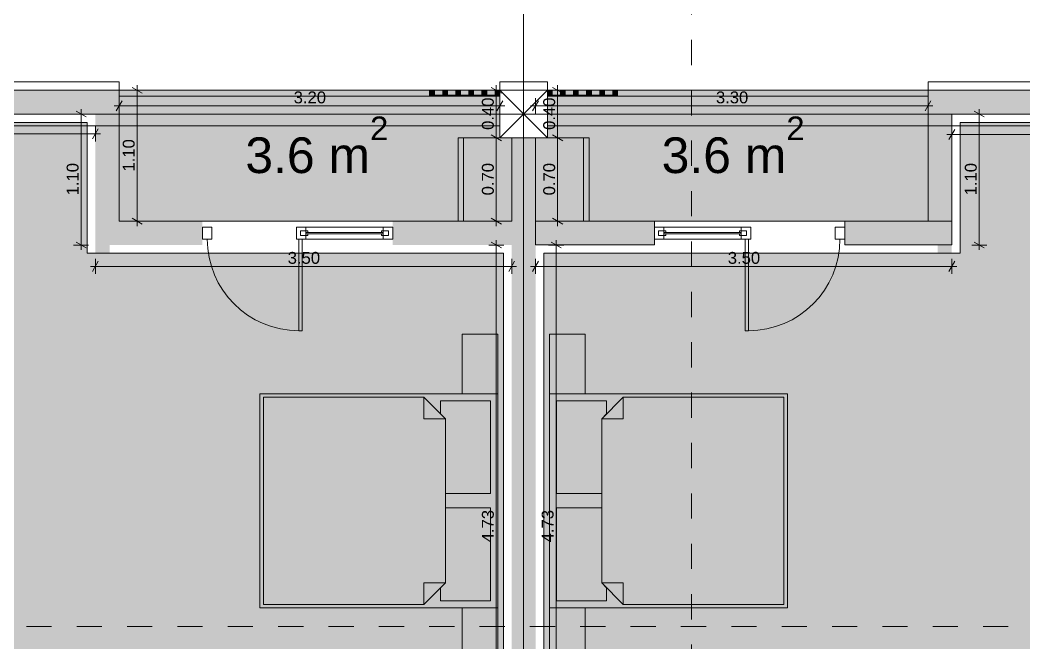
# Model space of a CAD drawing. Header units: millimetres. Extents: x 475616349 to 476941521, y 4620115302 to 4621446928.
# Drawn here: x 476514205 to 476522645, y 4620529263 to 4620534495 of the extents above; entities that cross this region are included whole.
import ezdxf

# ---------------------------------------------------------------- set-up
doc = ezdxf.new("R2010")
doc.units = ezdxf.units.MM
doc.header["$MEASUREMENT"] = 0
doc.linetypes.add('Dashed', pattern=[423.333333, 211.666667, -211.666667])
for name, color, linetype, lineweight in [('2D Drafting - General_Pen_No__1_Pen_No__7', 7, 'Continuous', 0), ('2D Drafting - General_Pen_No__250_Pen_No__7_Pen_No__250', 7, 'Continuous', 0), ('2D Drafting - General_Pen_No__250_Pen_No__7_Pen_No__7', 7, 'Continuous', 0), ('2D Drafting - General_Pen_No__7_Pen_No__7_Pen_No__7', 7, 'Continuous', 0), ('Doors_Pen_No__7_Pen_No__7_Pen_No__7', 7, 'Continuous', 0), ('G-Anno-Nplt_Pen_No__151', 151, 'Continuous', 0), ('G-Anno-Nplt_Pen_No__255', 255, 'Continuous', 0), ('G-Anno-Nplt_Pen_No__4', 7, 'Continuous', 0), ('G-Anno-Nplt_Pen_No__7', 7, 'Continuous', 0), ('kar-panjara_Pen_No__7_Pen_No__7_Pen_No__7', 7, 'Continuous', 0), ('New_2D Drafting - General_Pen_No__250_Pen_No__7_Pen_No__255', 255, 'Continuous', 0), ('New_2D Drafting - General_Pen_No__30_Pen_No__9_Pen_No__9_Pen_No__255', 255, 'Continuous', 0), ('New_2D Drafting - General_Pen_No__30_Pen_No__9_Pen_No__9_Pen_No__7', 7, 'Continuous', 0), ('New_R03_Nakveti_Pen_No__4', 7, 'Continuous', 0), ('New_reg_nak_Pen_No__250', 7, 'Continuous', 0), ('New_reg_nak_Pen_No__7', 7, 'Continuous', 0), ('New_shenobebi_Pen_No__1', 1, 'Continuous', 0), ('New_zoma_Pen_No__4', 7, 'Continuous', 0), ('New_zoma_Pen_No__7', 7, 'Continuous', 0), ('zoma_Pen_No__5_Pen_No__5', 5, 'Continuous', 0)]:
    doc.layers.add(name, color=color, linetype=linetype, lineweight=lineweight)
doc.layers.add('New_R03_Nakveti', color=7, linetype='Continuous')
doc.layers.add('New_zoma', color=7, linetype='Continuous')
doc.styles.add('GENERATED_STYLE_1', font='arial.ttf')
doc.dimstyles.new('GENERATED_STYLE__18', dxfattribs={"dimtxt": 100, "dimasz": 64.421331, "dimexe": 0.18, "dimexo": 3, "dimgap": 0.09, "dimtad": 1, "dimtih": 1, "dimtoh": 1, "dimlfac": 0.001, "dimzin": 0, "dimdsep": 46, "dimtxsty": 'GENERATED_STYLE_1', "dimblk": 'ARROWHEAD_2', "dimblk1": 'ARROWHEAD_2', "dimblk2": 'ARROWHEAD_2', "dimcen": 0.09, "dimclrd": 7, "dimclre": 7, "dimclrt": 7, "dimadec": 0, "dimazin": 0, "dimtfac": 1, "dimtdec": 4, "dimtmove": 0, "dimatfit": 3, "dimfxl": 1, "dimtolj": 1, "dimtzin": 0, "dimarcsym": 0})
doc.dimstyles.new('GENERATED_STYLE__19', dxfattribs={"dimtxt": 100, "dimasz": 64.421331, "dimexe": 0.18, "dimexo": 3, "dimgap": 0.09, "dimtad": 1, "dimlfac": 0.001, "dimzin": 0, "dimdsep": 46, "dimtxsty": 'GENERATED_STYLE_1', "dimblk": 'ARROWHEAD_2', "dimblk1": 'ARROWHEAD_2', "dimblk2": 'ARROWHEAD_2', "dimcen": 0.09, "dimclrd": 7, "dimclre": 7, "dimclrt": 7, "dimadec": 0, "dimazin": 0, "dimtfac": 1, "dimtdec": 4, "dimtmove": 0, "dimatfit": 3, "dimfxl": 1, "dimtolj": 1, "dimtzin": 0, "dimarcsym": 0})

# ---------------------------------------------------------------- blocks, each defined once
blk = doc.blocks.new('Bed Layout 23')
at = {"layer": 'New_R03_Nakveti_Pen_No__4', "color": 7, "linetype": 'Continuous', "lineweight": 0}
for p, q in [((-900, 0), (-1400, 0)), ((-1400, 0), (-1400, -300)), ((-900, -300), (-900, 0)), ((900, 0), (-900, 0)), ((-900, 0), (-900, -2000)), ((1400, 0), (900, 0)), ((900, 0), (900, -300)), ((900, -2000), (900, 0)), ((1400, -300), (1400, 0)), ((-1400, -300), (-900, -300)), ((900, -300), (1400, -300)), ((-690, -440), (-870, -620)), ((0, -440), (-690, -440)), ((-690, -440), (-690, -620)), ((690, -440), (0, -440)), ((870, -620), (690, -440)), ((690, -440), (690, -620)), ((-870, -620), (-870, -1970)), ((-870, -620), (-690, -620)), ((870, -620), (690, -620)), ((870, -1970), (870, -620)), ((-900, -2000), (900, -2000)), ((-870, -1970), (0, -1970)), ((0, -1970), (870, -1970))]:
    blk.add_line(p, q, dxfattribs=at)
at = {"layer": 'New_R03_Nakveti_Pen_No__4', "color": 7, "linetype": 'Continuous', "lineweight": 0, "flags": 128}
for points in [[(-60, -440), (-60, -60), (-840, -60), (-840, -480), (-730, -480), (-690, -440)], [(690, -440), (730, -480), (840, -480), (840, -60), (60, -60), (60, -440)]]:
    blk.add_lwpolyline(points, close=True, dxfattribs=at)
blk = doc.blocks.new('*D1571', base_point=(476577134.1, 4620325125.7))
at = {"layer": 'New_zoma_Pen_No__4', "color": 7, "linetype": 'Continuous', "lineweight": 0, "transparency": 16777216}
for p, q in [((476511496.9, 4620533540.1), (476511538.4, 4620533540.1)), ((476511562.8, 4620533582.5), (476511513.9, 4620533497.7)), ((476511538.4, 4620533476.5), (476511538.4, 4620533603.7)), ((476511538.4, 4620533540.1), (476514838.4, 4620533540.1)), ((476514813.9, 4620533497.7), (476514862.8, 4620533582.5)), ((476514838.4, 4620533476.5), (476514838.4, 4620533603.7)), ((476514838.4, 4620533540.1), (476514879.8, 4620533540.1))]:
    blk.add_line(p, q, dxfattribs=at)
at = {"layer": 'New_zoma_Pen_No__7', "color": 7, "lineweight": 0, "transparency": 16777216, "insert": (476513055.3, 4620533560.1), "char_height": 100, "attachment_point": 7, "style": 'GENERATED_STYLE_1'}
blk.add_mtext('\\A1;{\\pql;\\fArial|b0|i0|c0|p34;3.30}', dxfattribs=at)
blk = doc.blocks.new('ARROWHEAD_2')
at = {"color": 0, "linetype": 'Continuous', "lineweight": 0}
for p, q in [((0, 0), (-1, 0)), ((-0.38, -0.66), (0.38, 0.66))]:
    blk.add_line(p, q, dxfattribs=at)
blk = doc.blocks.new('*D1572', base_point=(476577134.1, 4620325125.7))
at = {"layer": 'New_zoma_Pen_No__4', "color": 7, "linetype": 'Continuous', "lineweight": 0, "transparency": 16777216}
for p, q in [((476514760.4, 4620533681.1), (476514675.7, 4620533730)), ((476514718, 4620533705.6), (476514718, 4620533747)), ((476514781.6, 4620533705.6), (476514654.5, 4620533705.6)), ((476514718, 4620532605.7), (476514718, 4620533705.6)), ((476514675.7, 4620532630.2), (476514760.4, 4620532581.3)), ((476514781.6, 4620532605.7), (476514654.5, 4620532605.7)), ((476514718, 4620532564.3), (476514718, 4620532605.7))]:
    blk.add_line(p, q, dxfattribs=at)
at = {"layer": 'New_zoma_Pen_No__7', "color": 7, "lineweight": 0, "transparency": 16777216, "insert": (476514698, 4620533022.6), "char_height": 100, "attachment_point": 7, "rotation": 90, "style": 'GENERATED_STYLE_1'}
blk.add_mtext('\\A1;{\\pql;\\fArial|b0|i0|c0|p34;1.10}', dxfattribs=at)
blk = doc.blocks.new('*D1573', base_point=(476577134.1, 4620325125.7))
at = {"layer": 'New_zoma_Pen_No__4', "color": 7, "linetype": 'Continuous', "lineweight": 0, "transparency": 16777216}
for p, q in [((476514862.8, 4620532468.6), (476514813.9, 4620532383.8)), ((476514838.4, 4620532362.6), (476514838.4, 4620532489.8)), ((476518313.9, 4620532383.8), (476518362.8, 4620532468.6)), ((476518338.4, 4620532362.6), (476518338.4, 4620532489.8)), ((476514796.9, 4620532426.2), (476514838.4, 4620532426.2)), ((476514838.4, 4620532426.2), (476518338.4, 4620532426.2)), ((476518338.4, 4620532426.2), (476518379.8, 4620532426.2))]:
    blk.add_line(p, q, dxfattribs=at)
at = {"layer": 'New_zoma_Pen_No__7', "color": 7, "lineweight": 0, "transparency": 16777216, "insert": (476516455.3, 4620532446.2), "char_height": 100, "attachment_point": 7, "style": 'GENERATED_STYLE_1'}
blk.add_mtext('\\A1;{\\pql;\\fArial|b0|i0|c0|p34;3.50}', dxfattribs=at)
blk = doc.blocks.new('*D1574', base_point=(476577134.1, 4620325125.7))
at = {"layer": 'New_zoma_Pen_No__4', "color": 7, "linetype": 'Continuous', "lineweight": 0, "transparency": 16777216}
for p, q in [((476515252.9, 4620533905.7), (476515125.8, 4620533905.7)), ((476515231.7, 4620533881.3), (476515147, 4620533930.2)), ((476515189.3, 4620533905.7), (476515189.3, 4620533947.2)), ((476515189.3, 4620532805.7), (476515189.3, 4620533905.7)), ((476515252.9, 4620532805.7), (476515125.8, 4620532805.7)), ((476515147, 4620532830.2), (476515231.7, 4620532781.3)), ((476515189.3, 4620532764.3), (476515189.3, 4620532805.7))]:
    blk.add_line(p, q, dxfattribs=at)
at = {"layer": 'New_zoma_Pen_No__7', "color": 7, "lineweight": 0, "transparency": 16777216, "insert": (476515169.3, 4620533222.7), "char_height": 100, "attachment_point": 7, "rotation": 90, "style": 'GENERATED_STYLE_1'}
blk.add_mtext('\\A1;{\\pql;\\fArial|b0|i0|c0|p34;1.10}', dxfattribs=at)
blk = doc.blocks.new('*D1575', base_point=(476577134.1, 4620325125.7))
at = {"layer": 'New_zoma_Pen_No__4', "color": 7, "linetype": 'Continuous', "lineweight": 0, "transparency": 16777216}
for p, q in [((476518272.5, 4620533505.7), (476518145.3, 4620533505.7)), ((476518166.5, 4620533530.2), (476518251.3, 4620533481.3)), ((476518208.9, 4620532805.7), (476518208.9, 4620533505.7)), ((476518272.5, 4620532805.7), (476518145.3, 4620532805.7)), ((476518166.5, 4620532830.2), (476518251.3, 4620532781.2)), ((476518208.9, 4620532764.2), (476518208.9, 4620532805.7))]:
    blk.add_line(p, q, dxfattribs=at)
at = {"layer": 'New_zoma_Pen_No__7', "color": 7, "lineweight": 0, "transparency": 16777216, "insert": (476518188.9, 4620533022.7), "char_height": 100, "attachment_point": 7, "rotation": 90, "style": 'GENERATED_STYLE_1'}
blk.add_mtext('\\A1;{\\pql;\\fArial|b0|i0|c0|p34;0.70}', dxfattribs=at)
blk = doc.blocks.new('*D1576', base_point=(476577134.1, 4620325125.7))
at = {"layer": 'New_zoma_Pen_No__4', "color": 7, "linetype": 'Continuous', "lineweight": 0, "transparency": 16777216}
for p, q in [((476518272.5, 4620533905.7), (476518145.3, 4620533905.7)), ((476518251.3, 4620533881.3), (476518166.5, 4620533930.2)), ((476518208.9, 4620533905.7), (476518208.9, 4620533947.2)), ((476518208.9, 4620533505.7), (476518208.9, 4620533905.7)), ((476518272.5, 4620533505.7), (476518145.3, 4620533505.7)), ((476518166.5, 4620533530.2), (476518251.3, 4620533481.3))]:
    blk.add_line(p, q, dxfattribs=at)
at = {"layer": 'New_zoma_Pen_No__7', "color": 7, "lineweight": 0, "transparency": 16777216, "insert": (476518188.9, 4620533572.7), "char_height": 100, "attachment_point": 7, "rotation": 90, "style": 'GENERATED_STYLE_1'}
blk.add_mtext('\\A1;{\\pql;\\fArial|b0|i0|c0|p34;0.40}', dxfattribs=at)
blk = doc.blocks.new('*D1577', base_point=(476577134.1, 4620325125.7))
at = {"layer": 'New_zoma_Pen_No__4', "color": 7, "linetype": 'Continuous', "lineweight": 0, "transparency": 16777216}
for p, q in [((476515062.8, 4620533816.7), (476515013.9, 4620533732)), ((476515038.4, 4620533710.8), (476515038.4, 4620533837.9)), ((476518213.9, 4620533732), (476518262.8, 4620533816.7)), ((476518238.4, 4620533710.8), (476518238.4, 4620533837.9)), ((476514996.9, 4620533774.3), (476515038.4, 4620533774.3)), ((476515038.4, 4620533774.3), (476518238.4, 4620533774.3)), ((476518238.4, 4620533774.3), (476518279.8, 4620533774.3))]:
    blk.add_line(p, q, dxfattribs=at)
at = {"layer": 'New_zoma_Pen_No__7', "color": 7, "lineweight": 0, "transparency": 16777216, "insert": (476516505.3, 4620533794.3), "char_height": 100, "attachment_point": 7, "style": 'GENERATED_STYLE_1'}
blk.add_mtext('\\A1;{\\pql;\\fArial|b0|i0|c0|p34;3.20}', dxfattribs=at)
blk = doc.blocks.new('*D1578', base_point=(476577134.1, 4620325125.7))
at = {"layer": 'New_zoma_Pen_No__4', "color": 7, "linetype": 'Continuous', "lineweight": 0, "transparency": 16777216}
for p, q in [((476518251.3, 4620532581.3), (476518166.5, 4620532630.2)), ((476518208.9, 4620532605.7), (476518208.9, 4620532647.2)), ((476518272.5, 4620532605.7), (476518145.3, 4620532605.7)), ((476518208.9, 4620527876.7), (476518208.9, 4620532605.7)), ((476518166.5, 4620527901.2), (476518251.3, 4620527852.3)), ((476518272.5, 4620527876.7), (476518145.3, 4620527876.7)), ((476518208.9, 4620527835.3), (476518208.9, 4620527876.7))]:
    blk.add_line(p, q, dxfattribs=at)
at = {"layer": 'New_zoma_Pen_No__7', "color": 7, "lineweight": 0, "transparency": 16777216, "insert": (476518188.9, 4620530108.2), "char_height": 100, "attachment_point": 7, "rotation": 90, "style": 'GENERATED_STYLE_1'}
blk.add_mtext('\\A1;{\\pql;\\fArial|b0|i0|c0|p34;4.73}', dxfattribs=at)
blk = doc.blocks.new('*D1582', base_point=(476577134.1, 4620325125.7))
at = {"layer": 'New_zoma_Pen_No__4', "color": 7, "linetype": 'Continuous', "lineweight": 0, "transparency": 16777216}
for p, q in [((476518562.8, 4620532468.6), (476518513.9, 4620532383.8)), ((476518538.4, 4620532362.6), (476518538.4, 4620532489.8)), ((476522013.9, 4620532383.8), (476522062.8, 4620532468.6)), ((476522038.4, 4620532362.6), (476522038.4, 4620532489.8)), ((476518496.9, 4620532426.2), (476518538.4, 4620532426.2)), ((476518538.4, 4620532426.2), (476522038.4, 4620532426.2)), ((476522038.4, 4620532426.2), (476522079.8, 4620532426.2))]:
    blk.add_line(p, q, dxfattribs=at)
at = {"layer": 'New_zoma_Pen_No__7', "color": 7, "lineweight": 0, "transparency": 16777216, "insert": (476520155.3, 4620532446.2), "char_height": 100, "attachment_point": 7, "style": 'GENERATED_STYLE_1'}
blk.add_mtext('\\A1;{\\pql;\\fArial|b0|i0|c0|p34;3.50}', dxfattribs=at)
blk = doc.blocks.new('*D1583', base_point=(476577134.1, 4620325125.7))
at = {"layer": 'New_zoma_Pen_No__4', "color": 7, "linetype": 'Continuous', "lineweight": 0, "transparency": 16777216}
for p, q in [((476522311.6, 4620533681.1), (476522226.8, 4620533730)), ((476522269.2, 4620533705.6), (476522269.2, 4620533747)), ((476522332.8, 4620533705.6), (476522205.6, 4620533705.6)), ((476522269.2, 4620532605.7), (476522269.2, 4620533705.6)), ((476522226.8, 4620532630.2), (476522311.6, 4620532581.3)), ((476522332.8, 4620532605.7), (476522205.6, 4620532605.7)), ((476522269.2, 4620532564.3), (476522269.2, 4620532605.7))]:
    blk.add_line(p, q, dxfattribs=at)
at = {"layer": 'New_zoma_Pen_No__7', "color": 7, "lineweight": 0, "transparency": 16777216, "insert": (476522249.2, 4620533022.6), "char_height": 100, "attachment_point": 7, "rotation": 90, "style": 'GENERATED_STYLE_1'}
blk.add_mtext('\\A1;{\\pql;\\fArial|b0|i0|c0|p34;1.10}', dxfattribs=at)
blk = doc.blocks.new('*D1584', base_point=(476577134.1, 4620325125.7))
at = {"layer": 'New_zoma_Pen_No__4', "color": 7, "linetype": 'Continuous', "lineweight": 0, "transparency": 16777216}
for p, q in [((476518562.8, 4620533816.7), (476518513.9, 4620533732)), ((476518538.4, 4620533837.9), (476518538.4, 4620533710.8)), ((476521813.9, 4620533732), (476521862.8, 4620533816.8)), ((476521838.4, 4620533837.9), (476521838.4, 4620533710.8)), ((476518538.4, 4620533774.3), (476518496.9, 4620533774.3)), ((476521838.4, 4620533774.4), (476518538.4, 4620533774.3)), ((476521879.8, 4620533774.4), (476521838.4, 4620533774.4))]:
    blk.add_line(p, q, dxfattribs=at)
at = {"layer": 'New_zoma_Pen_No__7', "color": 7, "lineweight": 0, "transparency": 16777216, "insert": (476520055.3, 4620533794.4), "char_height": 100, "attachment_point": 7, "rotation": 0.00051, "style": 'GENERATED_STYLE_1'}
blk.add_mtext('\\A1;{\\pql;\\fArial|b0|i0|c0|p34;3.30}', dxfattribs=at)
blk = doc.blocks.new('*D1585', base_point=(476577134.1, 4620325125.7))
at = {"layer": 'New_zoma_Pen_No__4', "color": 7, "linetype": 'Continuous', "lineweight": 0, "transparency": 16777216}
for p, q in [((476518788.2, 4620533505.7), (476518661.1, 4620533505.7)), ((476518682.3, 4620533530.2), (476518767, 4620533481.3)), ((476518724.7, 4620532805.7), (476518724.7, 4620533505.7)), ((476518788.2, 4620532805.7), (476518661.1, 4620532805.7)), ((476518682.3, 4620532830.2), (476518767, 4620532781.2)), ((476518724.7, 4620532764.2), (476518724.7, 4620532805.7))]:
    blk.add_line(p, q, dxfattribs=at)
at = {"layer": 'New_zoma_Pen_No__7', "color": 7, "lineweight": 0, "transparency": 16777216, "insert": (476518704.7, 4620533022.7), "char_height": 100, "attachment_point": 7, "rotation": 90, "style": 'GENERATED_STYLE_1'}
blk.add_mtext('\\A1;{\\pql;\\fArial|b0|i0|c0|p34;0.70}', dxfattribs=at)
blk = doc.blocks.new('*D1586', base_point=(476577134.1, 4620325125.7))
at = {"layer": 'New_zoma_Pen_No__4', "color": 7, "linetype": 'Continuous', "lineweight": 0, "transparency": 16777216}
for p, q in [((476518788.2, 4620533905.7), (476518661.1, 4620533905.7)), ((476518767, 4620533881.3), (476518682.3, 4620533930.2)), ((476518724.7, 4620533905.7), (476518724.7, 4620533947.2)), ((476518724.7, 4620533505.7), (476518724.7, 4620533905.7)), ((476518788.2, 4620533505.7), (476518661.1, 4620533505.7)), ((476518682.3, 4620533530.2), (476518767, 4620533481.3))]:
    blk.add_line(p, q, dxfattribs=at)
at = {"layer": 'New_zoma_Pen_No__7', "color": 7, "lineweight": 0, "transparency": 16777216, "insert": (476518704.7, 4620533572.7), "char_height": 100, "attachment_point": 7, "rotation": 90, "style": 'GENERATED_STYLE_1'}
blk.add_mtext('\\A1;{\\pql;\\fArial|b0|i0|c0|p34;0.40}', dxfattribs=at)
blk = doc.blocks.new('*D1587', base_point=(476577134.1, 4620325125.7))
at = {"layer": 'New_zoma_Pen_No__4', "color": 7, "linetype": 'Continuous', "lineweight": 0, "transparency": 16777216}
for p, q in [((476522062.8, 4620533575.8), (476522013.9, 4620533491)), ((476522038.4, 4620533469.8), (476522038.4, 4620533597)), ((476525313.9, 4620533491), (476525362.8, 4620533575.8)), ((476525338.4, 4620533469.8), (476525338.4, 4620533597)), ((476521996.9, 4620533533.4), (476522038.4, 4620533533.4)), ((476522038.4, 4620533533.4), (476525338.4, 4620533533.4)), ((476525338.4, 4620533533.4), (476525379.8, 4620533533.4))]:
    blk.add_line(p, q, dxfattribs=at)
at = {"layer": 'New_zoma_Pen_No__7', "color": 7, "lineweight": 0, "transparency": 16777216, "insert": (476523555.3, 4620533553.4), "char_height": 100, "attachment_point": 7, "style": 'GENERATED_STYLE_1'}
blk.add_mtext('\\A1;{\\pql;\\fArial|b0|i0|c0|p34;3.30}', dxfattribs=at)
blk = doc.blocks.new('*D1589', base_point=(476577134.1, 4620325125.7))
at = {"layer": 'New_zoma_Pen_No__4', "color": 7, "linetype": 'Continuous', "lineweight": 0, "transparency": 16777216}
for p, q in [((476518754, 4620532581.3), (476518669.3, 4620532630.2)), ((476518711.6, 4620532605.7), (476518711.6, 4620532647.2)), ((476518775.2, 4620532605.7), (476518648.1, 4620532605.7)), ((476518711.6, 4620527876.7), (476518711.6, 4620532605.7)), ((476518669.3, 4620527901.2), (476518754, 4620527852.3)), ((476518775.2, 4620527876.7), (476518648.1, 4620527876.7)), ((476518711.6, 4620527835.3), (476518711.6, 4620527876.7))]:
    blk.add_line(p, q, dxfattribs=at)
at = {"layer": 'New_zoma_Pen_No__7', "color": 7, "lineweight": 0, "transparency": 16777216, "insert": (476518691.6, 4620530108.2), "char_height": 100, "attachment_point": 7, "rotation": 90, "style": 'GENERATED_STYLE_1'}
blk.add_mtext('\\A1;{\\pql;\\fArial|b0|i0|c0|p34;4.73}', dxfattribs=at)

msp = doc.modelspace()

# ---------------------------------------------------------------- hatches: boundary and pattern name
at = {"layer": '2D Drafting - General_Pen_No__250_Pen_No__7_Pen_No__7', "linetype": 'Continuous', "lineweight": 0}
for points in [[(476515038.366, 4620533705.72), (476514038.364, 4620533705.72), (476514038.364, 4620533905.72), (476515038.366, 4620533905.72)], [(476521838.366, 4620533705.72), (476522838.366, 4620533705.72), (476522838.366, 4620533905.72), (476521838.366, 4620533905.72)], [(476518238.366, 4620533855.72), (476517648.366, 4620533855.72), (476517648.366, 4620533865.72), (476518238.366, 4620533865.72)], [(476518638.366, 4620533855.72), (476519228.366, 4620533855.72), (476519228.366, 4620533865.72), (476518638.366, 4620533865.72)], [(476514838.366, 4620532805.72), (476514838.366, 4620533705.555), (476515038.366, 4620533705.555), (476515038.366, 4620532805.72)], [(476521838.366, 4620532805.72), (476521838.366, 4620533705.555), (476522038.366, 4620533705.555), (476522038.366, 4620532805.72)], [(476518338.366, 4620533505.72), (476518338.366, 4620527005.72), (476518538.366, 4620527005.72), (476518538.366, 4620533505.72)], [(476515738.364, 4620532605.723), (476514838.366, 4620532605.723), (476514838.366, 4620532805.723), (476515738.364, 4620532805.723)], [(476518338.366, 4620532605.723), (476517338.364, 4620532605.723), (476517338.364, 4620532805.723), (476518338.366, 4620532805.723)], [(476518538.366, 4620532605.723), (476519538.368, 4620532605.723), (476519538.368, 4620532805.723), (476518538.366, 4620532805.723)], [(476521138.368, 4620532605.723), (476522038.366, 4620532605.723), (476522038.366, 4620532805.723), (476521138.368, 4620532805.723)], [(476514838.366, 4620532605.723), (476514838.366, 4620528142.148), (476514958.366, 4620528142.148), (476514958.366, 4620532605.723)], [(476522038.366, 4620532605.723), (476522038.366, 4620528142.148), (476521918.366, 4620528142.148), (476521918.366, 4620532605.723)]]:
    msp.add_hatch(color=7, dxfattribs=at).paths.add_polyline_path(points)
at = {"layer": 'G-Anno-Nplt_Pen_No__151', "linetype": 'Continuous', "lineweight": 0, "true_color": 0x1f2f3f}
for points in [[(476511608.366, 4620527075.72), (476511808.366, 4620527075.72), (476511808.366, 4620526775.72), (476512108.366, 4620526775.72), (476512108.366, 4620525914.702), (476511708.366, 4620525914.702), (476511708.366, 4620523575.72), (476511808.366, 4620523575.72), (476511808.366, 4620523035.72), (476511708.366, 4620523035.72), (476511708.366, 4620518875.662), (476515108.366, 4620518875.662), (476515108.366, 4620516475.661), (476517868.366, 4620516475.661), (476517868.366, 4620517125.85), (476518168.366, 4620517125.85), (476518168.366, 4620517375.72), (476518268.366, 4620517375.72), (476518268.366, 4620523035.72), (476518168.366, 4620523035.72), (476518168.366, 4620523575.72), (476518268.366, 4620523575.72), (476518268.366, 4620524863.012), (476518338.366, 4620524863.012), (476518338.366, 4620526605.72), (476518238.366, 4620526605.72), (476518238.366, 4620526855.72), (476517938.366, 4620526855.72), (476517938.366, 4620527876.738), (476518338.366, 4620527876.738), (476518338.366, 4620528478.99), (476518268.366, 4620528478.99), (476518268.366, 4620532535.723), (476514768.366, 4620532535.723), (476514768.366, 4620533635.72), (476511808.366, 4620533635.72), (476511808.366, 4620533435.72), (476511608.366, 4620533435.72)], [(476525268.366, 4620533435.72), (476525268.366, 4620527075.72), (476525068.366, 4620527075.72), (476525068.366, 4620526775.72), (476524768.366, 4620526775.72), (476524768.366, 4620525914.702), (476525168.366, 4620525914.702), (476525168.366, 4620523575.72), (476525068.366, 4620523575.72), (476525068.366, 4620523035.72), (476525168.366, 4620523035.72), (476525168.366, 4620519575.72), (476521768.366, 4620519575.72), (476521768.366, 4620517175.72), (476519008.366, 4620517175.72), (476519008.366, 4620517825.85), (476518608.366, 4620517825.85), (476518608.366, 4620523035.72), (476518708.366, 4620523035.72), (476518708.366, 4620523575.72), (476518608.366, 4620523575.72), (476518608.366, 4620524863.012), (476518538.366, 4620524863.012), (476518538.366, 4620526605.72), (476518638.366, 4620526605.72), (476518638.366, 4620526855.72), (476518938.366, 4620526855.72), (476518938.366, 4620527876.738), (476518538.366, 4620527876.738), (476518538.366, 4620528478.99), (476518608.366, 4620528478.99), (476518608.366, 4620532535.723), (476522108.366, 4620532535.723), (476522108.366, 4620533635.72), (476525068.366, 4620533635.72), (476525068.366, 4620533435.72)]]:
    msp.add_hatch(color=169, dxfattribs=at).paths.add_polyline_path(points)
at = {"layer": 'G-Anno-Nplt_Pen_No__255', "linetype": 'Continuous', "lineweight": 0, "true_color": 0x3f3f3f}
for points in [[(476518238.366, 4620533505.72), (476518238.366, 4620533905.72), (476515038.366, 4620533905.72), (476515038.366, 4620532805.724), (476518338.366, 4620532805.694), (476518338.366, 4620533505.72)], [(476518638.366, 4620533505.72), (476518638.366, 4620533905.72), (476521838.366, 4620533905.72), (476521838.366, 4620532805.724), (476518538.366, 4620532805.694), (476518538.366, 4620533505.72)]]:
    msp.add_hatch(color=250, dxfattribs=at).paths.add_polyline_path(points)
at = {"layer": 'New_2D Drafting - General_Pen_No__250_Pen_No__7_Pen_No__255', "linetype": 'Continuous', "lineweight": 0}
for points in [[(476518338.366, 4620532805.694), (476517888.366, 4620532805.694), (476517888.366, 4620533505.694), (476518338.366, 4620533505.694)], [(476518538.366, 4620532805.694), (476518988.366, 4620532805.694), (476518988.366, 4620533505.694), (476518538.366, 4620533505.694)]]:
    msp.add_hatch(color=255, dxfattribs=at).paths.add_polyline_path(points)
at = {"layer": 'New_2D Drafting - General_Pen_No__30_Pen_No__9_Pen_No__9_Pen_No__255', "linetype": 'Continuous', "lineweight": 0}
for points in [[(476517688.366, 4620533905.72), (476517688.366, 4620533865.72), (476517648.366, 4620533865.72), (476517648.366, 4620533905.72)], [(476517798.366, 4620533905.72), (476517798.366, 4620533865.72), (476517758.366, 4620533865.72), (476517758.366, 4620533905.72)], [(476517908.366, 4620533905.72), (476517908.366, 4620533865.72), (476517868.366, 4620533865.72), (476517868.366, 4620533905.72)], [(476518018.366, 4620533905.72), (476518018.366, 4620533865.72), (476517978.366, 4620533865.72), (476517978.366, 4620533905.72)], [(476518128.366, 4620533905.72), (476518128.366, 4620533865.72), (476518088.366, 4620533865.72), (476518088.366, 4620533905.72)], [(476518238.366, 4620533905.72), (476518238.366, 4620533865.72), (476518198.366, 4620533865.72), (476518198.366, 4620533905.72)], [(476518638.366, 4620533905.72), (476518638.366, 4620533865.72), (476518678.366, 4620533865.72), (476518678.366, 4620533905.72)], [(476518748.366, 4620533905.72), (476518748.366, 4620533865.72), (476518788.366, 4620533865.72), (476518788.366, 4620533905.72)], [(476518858.366, 4620533905.72), (476518858.366, 4620533865.72), (476518898.366, 4620533865.72), (476518898.366, 4620533905.72)], [(476518968.366, 4620533905.72), (476518968.366, 4620533865.72), (476519008.366, 4620533865.72), (476519008.366, 4620533905.72)], [(476519078.366, 4620533905.72), (476519078.366, 4620533865.72), (476519118.366, 4620533865.72), (476519118.366, 4620533905.72)], [(476519188.366, 4620533905.72), (476519188.366, 4620533865.72), (476519228.366, 4620533865.72), (476519228.366, 4620533905.72)]]:
    msp.add_hatch(color=255, dxfattribs=at).paths.add_polyline_path(points)

# ---------------------------------------------------------------- linework, layer by layer
at = {"layer": '2D Drafting - General_Pen_No__1_Pen_No__7', "color": 7, "linetype": 'Continuous', "lineweight": 0}
for p, q in [((476518238.366, 4620533505.72), (476518638.366, 4620533905.72)), ((476518638.366, 4620533505.72), (476518238.366, 4620533905.72))]:
    msp.add_line(p, q, dxfattribs=at)
at = {"layer": '2D Drafting - General_Pen_No__1_Pen_No__7', "color": 7, "linetype": 'Continuous', "lineweight": 0, "flags": 128}
for points in [[(476518238.366, 4620533605.72), (476511738.366, 4620533605.72), (476511738.366, 4620533905.72), (476518238.366, 4620533905.72)], [(476518638.366, 4620533505.72), (476518238.366, 4620533505.72), (476518238.366, 4620533905.72), (476518638.366, 4620533905.72)], [(476518638.366, 4620533605.72), (476525138.366, 4620533605.72), (476525138.366, 4620533905.72), (476518638.366, 4620533905.72)]]:
    msp.add_lwpolyline(points, close=True, dxfattribs=at)
at = {"layer": '2D Drafting - General_Pen_No__250_Pen_No__7_Pen_No__250', "color": 7, "linetype": 'Continuous', "lineweight": 0, "flags": 128}
for points in [[(476521838.366, 4620533705.72), (476522838.366, 4620533705.72), (476522838.366, 4620533905.72), (476521838.366, 4620533905.72)], [(476518238.366, 4620533855.72), (476517648.366, 4620533855.72), (476517648.366, 4620533865.72), (476518238.366, 4620533865.72)], [(476518638.366, 4620533855.72), (476519228.366, 4620533855.72), (476519228.366, 4620533865.72), (476518638.366, 4620533865.72)], [(476521838.366, 4620532805.72), (476521838.366, 4620533705.555), (476522038.366, 4620533705.555), (476522038.366, 4620532805.72)], [(476518538.366, 4620532605.723), (476519538.368, 4620532605.723), (476519538.368, 4620532805.723), (476518538.366, 4620532805.723)], [(476521138.368, 4620532605.723), (476522038.366, 4620532605.723), (476522038.366, 4620532805.723), (476521138.368, 4620532805.723)]]:
    msp.add_lwpolyline(points, close=True, dxfattribs=at)
at = {"layer": '2D Drafting - General_Pen_No__7_Pen_No__7_Pen_No__7', "color": 7, "linetype": 'Continuous', "lineweight": 0, "flags": 128}
for points in [[(476517258.364, 4620532755.741), (476516608.364, 4620532755.713), (476516608.368, 4620532655.774), (476517258.368, 4620532655.802)], [(476519618.368, 4620532755.741), (476520268.368, 4620532755.713), (476520268.364, 4620532655.774), (476519618.364, 4620532655.802)]]:
    msp.add_lwpolyline(points, close=True, dxfattribs=at)
at = {"layer": '2D Drafting - General_Pen_No__7_Pen_No__7_Pen_No__7', "color": 7, "linetype": 'Continuous', "lineweight": 0}
for centre, start, end in [((476516548.679, 4620532655.761), 180.005711, 270.0025313), ((476520328.053, 4620532655.761), 269.9974687, 359.994289)]:
    msp.add_arc(centre, 770.311, start, end, dxfattribs=at)
at = {"layer": 'Doors_Pen_No__7_Pen_No__7_Pen_No__7', "color": 7, "linetype": 'Continuous', "lineweight": 0, "flags": 128}
for points in [[(476516575.346, 4620532655.762), (476516548.679, 4620532655.761), (476516548.713, 4620531885.449), (476516575.38, 4620531885.451)], [(476520301.386, 4620532655.762), (476520328.053, 4620532655.761), (476520328.019, 4620531885.449), (476520301.352, 4620531885.451)]]:
    msp.add_lwpolyline(points, close=True, dxfattribs=at)
at = {"layer": 'G-Anno-Nplt_Pen_No__4', "color": 7, "linetype": 'Continuous', "lineweight": 0, "flags": 128}
for points in [[(476518238.366, 4620533505.72), (476518238.366, 4620533905.72), (476515038.366, 4620533905.72), (476515038.366, 4620532805.724), (476518338.366, 4620532805.694), (476518338.366, 4620533505.72)], [(476518638.366, 4620533505.72), (476518638.366, 4620533905.72), (476521838.366, 4620533905.72), (476521838.366, 4620532805.724), (476518538.366, 4620532805.694), (476518538.366, 4620533505.72)]]:
    msp.add_lwpolyline(points, close=True, dxfattribs=at)
for points in [[(476518268.366, 4620517375.72), (476518268.366, 4620523035.72), (476518168.366, 4620523035.72), (476518168.366, 4620523575.72), (476518268.366, 4620523575.72), (476518268.366, 4620524863.012), (476518338.366, 4620524863.012), (476518338.366, 4620526605.72), (476518238.366, 4620526605.72), (476518238.366, 4620526855.72), (476517938.366, 4620526855.72), (476517938.366, 4620527876.738), (476518338.366, 4620527876.738), (476518338.366, 4620528478.99), (476518268.366, 4620528478.99), (476518268.366, 4620532535.723), (476514768.366, 4620532535.723), (476514768.366, 4620533635.72), (476511808.366, 4620533635.72)], [(476518608.366, 4620517825.85), (476518608.366, 4620523035.72), (476518708.366, 4620523035.72), (476518708.366, 4620523575.72), (476518608.366, 4620523575.72), (476518608.366, 4620524863.012), (476518538.366, 4620524863.012), (476518538.366, 4620526605.72), (476518638.366, 4620526605.72), (476518638.366, 4620526855.72), (476518938.366, 4620526855.72), (476518938.366, 4620527876.738), (476518538.366, 4620527876.738), (476518538.366, 4620528478.99), (476518608.366, 4620528478.99), (476518608.366, 4620532535.723), (476522108.366, 4620532535.723), (476522108.366, 4620533635.72), (476525068.366, 4620533635.72)]]:
    msp.add_lwpolyline(points, dxfattribs=at)
at = {"layer": 'kar-panjara_Pen_No__7_Pen_No__7_Pen_No__7', "color": 7, "linetype": 'Continuous', "lineweight": 0, "flags": 128}
for points in [[(476515738.364, 4620532755.692), (476515818.364, 4620532755.696), (476515818.368, 4620532655.696), (476515738.368, 4620532655.692)], [(476516528.364, 4620532755.77), (476516608.364, 4620532755.774), (476516608.368, 4620532655.774), (476516528.368, 4620532655.77)], [(476516563.367, 4620532685.772), (476516608.367, 4620532685.774), (476516608.366, 4620532700.774), (476516608.366, 4620532710.774), (476516623.366, 4620532710.774), (476516623.365, 4620532725.774), (476516563.365, 4620532725.772)], [(476517258.366, 4620532700.802), (476516608.366, 4620532700.774), (476516608.366, 4620532710.774), (476517258.366, 4620532710.802)], [(476516623.367, 4620532685.774), (476516608.367, 4620532685.774), (476516608.366, 4620532700.774), (476516623.366, 4620532700.774)], [(476517303.367, 4620532685.804), (476517258.367, 4620532685.802), (476517258.366, 4620532700.802), (476517258.366, 4620532710.802), (476517243.366, 4620532710.802), (476517243.365, 4620532725.802), (476517303.365, 4620532725.804)], [(476517243.367, 4620532685.802), (476517258.367, 4620532685.802), (476517258.366, 4620532700.802), (476517243.366, 4620532700.802)], [(476517258.364, 4620532755.741), (476517338.364, 4620532755.745), (476517338.368, 4620532655.745), (476517258.368, 4620532655.741)], [(476519618.368, 4620532755.741), (476519538.368, 4620532755.745), (476519538.364, 4620532655.745), (476519618.364, 4620532655.741)], [(476519573.365, 4620532685.804), (476519618.365, 4620532685.802), (476519618.366, 4620532700.802), (476519618.366, 4620532710.802), (476519633.366, 4620532710.802), (476519633.367, 4620532725.802), (476519573.367, 4620532725.804)], [(476519633.365, 4620532685.802), (476519618.365, 4620532685.802), (476519618.366, 4620532700.802), (476519633.366, 4620532700.802)], [(476519618.366, 4620532700.802), (476520268.366, 4620532700.774), (476520268.366, 4620532710.774), (476519618.366, 4620532710.802)], [(476520253.365, 4620532685.774), (476520268.365, 4620532685.774), (476520268.366, 4620532700.774), (476520253.366, 4620532700.774)], [(476520313.365, 4620532685.772), (476520268.365, 4620532685.774), (476520268.366, 4620532700.774), (476520268.366, 4620532710.774), (476520253.366, 4620532710.774), (476520253.367, 4620532725.774), (476520313.367, 4620532725.772)], [(476520348.368, 4620532755.77), (476520268.368, 4620532755.774), (476520268.364, 4620532655.774), (476520348.364, 4620532655.77)], [(476521138.368, 4620532755.692), (476521058.368, 4620532755.696), (476521058.364, 4620532655.696), (476521138.364, 4620532655.692)]]:
    msp.add_lwpolyline(points, close=True, dxfattribs=at)
at = {"layer": 'New_2D Drafting - General_Pen_No__30_Pen_No__9_Pen_No__9_Pen_No__7', "color": 7, "linetype": 'Continuous', "lineweight": 0, "flags": 128}
for points in [[(476517688.366, 4620533905.72), (476517688.366, 4620533865.72), (476517648.366, 4620533865.72), (476517648.366, 4620533905.72)], [(476517798.366, 4620533905.72), (476517798.366, 4620533865.72), (476517758.366, 4620533865.72), (476517758.366, 4620533905.72)], [(476517908.366, 4620533905.72), (476517908.366, 4620533865.72), (476517868.366, 4620533865.72), (476517868.366, 4620533905.72)], [(476518018.366, 4620533905.72), (476518018.366, 4620533865.72), (476517978.366, 4620533865.72), (476517978.366, 4620533905.72)], [(476518128.366, 4620533905.72), (476518128.366, 4620533865.72), (476518088.366, 4620533865.72), (476518088.366, 4620533905.72)], [(476518238.366, 4620533905.72), (476518238.366, 4620533865.72), (476518198.366, 4620533865.72), (476518198.366, 4620533905.72)], [(476518638.366, 4620533905.72), (476518638.366, 4620533865.72), (476518678.366, 4620533865.72), (476518678.366, 4620533905.72)], [(476518748.366, 4620533905.72), (476518748.366, 4620533865.72), (476518788.366, 4620533865.72), (476518788.366, 4620533905.72)], [(476518858.366, 4620533905.72), (476518858.366, 4620533865.72), (476518898.366, 4620533865.72), (476518898.366, 4620533905.72)], [(476518968.366, 4620533905.72), (476518968.366, 4620533865.72), (476519008.366, 4620533865.72), (476519008.366, 4620533905.72)], [(476519078.366, 4620533905.72), (476519078.366, 4620533865.72), (476519118.366, 4620533865.72), (476519118.366, 4620533905.72)], [(476519188.366, 4620533905.72), (476519188.366, 4620533865.72), (476519228.366, 4620533865.72), (476519228.366, 4620533905.72)]]:
    msp.add_lwpolyline(points, close=True, dxfattribs=at)
at = {"layer": 'New_reg_nak_Pen_No__250', "color": 7, "linetype": 'Continuous', "lineweight": 0}
for p, q in [((476517933.844, 4620533505.694), (476517933.844, 4620532805.694)), ((476518942.888, 4620533505.694), (476518942.888, 4620532805.694))]:
    msp.add_line(p, q, dxfattribs=at)
at = {"layer": 'New_reg_nak_Pen_No__250', "color": 7, "linetype": 'Continuous', "lineweight": 0, "flags": 128}
for points in [[(476515038.366, 4620533855.72), (476518238.366, 4620533855.72), (476518238.366, 4620533905.72), (476515038.366, 4620533905.72)], [(476521838.366, 4620533855.72), (476518638.366, 4620533855.72), (476518638.366, 4620533905.72), (476521838.366, 4620533905.72)], [(476518338.366, 4620532805.694), (476518338.366, 4620533505.694), (476517888.366, 4620533505.694), (476517888.366, 4620532805.694)], [(476518538.366, 4620532805.694), (476518538.366, 4620533505.694), (476518988.366, 4620533505.694), (476518988.366, 4620532805.694)]]:
    msp.add_lwpolyline(points, close=True, dxfattribs=at)
at = {"layer": 'New_reg_nak_Pen_No__7', "color": 7, "linetype": 'Continuous', "lineweight": 0, "flags": 128}
for points in [[(476515038.366, 4620533905.72), (476515038.366, 4620533975.72), (476511738.366, 4620533975.72), (476511738.366, 4620533905.72)], [(476518638.366, 4620533905.72), (476518638.366, 4620533975.72), (476518238.366, 4620533975.72), (476518238.366, 4620533905.72)], [(476525138.366, 4620533905.72), (476525138.366, 4620533975.72), (476521838.366, 4620533975.72), (476521838.366, 4620533905.72)]]:
    msp.add_lwpolyline(points, dxfattribs=at)
at = {"layer": 'New_shenobebi_Pen_No__1', "color": 1, "linetype": 'Dashed', "lineweight": 0}
for points in [[(476519850.626, 4620513374.09), (476519850.626, 4620538202.956)], [(476493091.567, 4620529401.422), (476544164.78, 4620529401.422)]]:
    msp.add_lwpolyline(points, dxfattribs=at)
at = {"layer": 'zoma_Pen_No__5_Pen_No__5', "color": 5, "linetype": 'Continuous', "lineweight": 0}
for p, q in [((476518438.366, 4620537415.317), (476518438.366, 4620512704.511)), ((476493657.815, 4620533705.72), (476543544.196, 4620533705.72)), ((476493657.815, 4620533705.72), (476543544.196, 4620533705.72))]:
    msp.add_line(p, q, dxfattribs=at)

# ---------------------------------------------------------------- block references
at = {"layer": 'New_R03_Nakveti', "color": 7, "linetype": 'Continuous', "lineweight": 0, "zscale": 1000, "rotation": 270}
msp.add_blockref('Bed Layout 23', (476518220.735, 4620530456.75), dxfattribs=at)
at = {"layer": 'New_R03_Nakveti', "color": 7, "linetype": 'Continuous', "lineweight": 0, "xscale": -1, "zscale": 1000, "rotation": 90}
msp.add_blockref('Bed Layout 23', (476518655.997, 4620530456.75), dxfattribs=at)

# ---------------------------------------------------------------- texts
at = {"layer": 'G-Anno-Nplt_Pen_No__7', "color": 7, "lineweight": 0, "char_height": 300, "attachment_point": 7, "style": 'GENERATED_STYLE_1'}
for insert in [(476516098.951, 4620533205.707), (476519598.951, 4620533205.707)]:
    msp.add_mtext('{\\fArial|b0|i0|c0|p34;3.6 m{\\H0.66x;\\S2^  ;}}', dxfattribs=dict(at, insert=insert))

# ---------------------------------------------------------------- dimensions: what is measured, and where the dimension line sits
at = {"layer": 'New_zoma', "color": 7, "linetype": 'Continuous', "lineweight": 0}
for base, p1, p2, picture, middle in [((476518238.366, 4620533774.338), (476515038.366, 4620533905.72), (476518238.366, 4620533505.72), '*D1577', (476516635.22, 4620533844.338)), ((476514838.366, 4620533540.094), (476511538.366, 4620533505.72), (476514838.366, 4620533705.555), '*D1571', (476513185.22, 4620533610.094)), ((476525338.366, 4620533533.385), (476522038.366, 4620533705.555), (476525338.366, 4620533505.72), '*D1587', (476523685.22, 4620533603.385)), ((476518338.366, 4620532426.18), (476514838.366, 4620532605.723), (476518338.366, 4620532605.723), '*D1573', (476516585.22, 4620532496.18)), ((476522038.366, 4620532426.18), (476518538.366, 4620532605.723), (476522038.366, 4620532605.723), '*D1582', (476520285.22, 4620532496.18))]:
    dim = msp.add_linear_dim(base=base, p1=p1, p2=p2, dimstyle='GENERATED_STYLE__18', dxfattribs=at)
    dim.commit()
    dim.dimension.update_dxf_attribs({"geometry": picture, "text_midpoint": middle, "dimtype": 160})
for base, p1, p2, angle, dimstyle, picture, middle, turn in [((476515189.346, 4620533905.72), (476515038.366, 4620532805.72), (476515038.366, 4620533905.72), 90, 'GENERATED_STYLE__19', '*D1574', (476515119.346, 4620533352.574), 90), ((476518208.907, 4620533905.72), (476518238.366, 4620533505.72), (476518438.366, 4620533905.72), 90, 'GENERATED_STYLE__19', '*D1576', (476518138.907, 4620533702.574), 90), ((476518538.357, 4620533774.341), (476521838.366, 4620532805.72), (476518538.366, 4620532805.694), 180.000514, 'GENERATED_STYLE__18', '*D1584', (476520185.21, 4620533844.356), 0.000514), ((476518724.653, 4620533905.72), (476518638.366, 4620533505.72), (476518638.366, 4620533905.72), 90, 'GENERATED_STYLE__19', '*D1586', (476518654.653, 4620533702.574), 90), ((476514718.034, 4620533705.555), (476514958.366, 4620532605.723), (476514838.366, 4620533705.555), 90, 'GENERATED_STYLE__19', '*D1572', (476514648.034, 4620533152.493), 90), ((476522269.204, 4620533705.555), (476522038.366, 4620532605.723), (476522038.366, 4620533705.555), 90, 'GENERATED_STYLE__19', '*D1583', (476522199.204, 4620533152.493), 90), ((476518208.907, 4620533505.72), (476518338.366, 4620532805.694), (476518238.366, 4620533505.72), 90, 'GENERATED_STYLE__19', '*D1575', (476518138.907, 4620533152.561), 90), ((476518724.653, 4620533505.72), (476518538.366, 4620532805.694), (476518638.366, 4620533505.72), 90, 'GENERATED_STYLE__19', '*D1585', (476518654.653, 4620533152.561), 90), ((476518208.907, 4620532605.723), (476517938.366, 4620527876.738), (476518338.366, 4620532605.723), 90, 'GENERATED_STYLE__19', '*D1578', (476518138.907, 4620530238.084), 90), ((476518711.639, 4620532605.723), (476518938.366, 4620527876.738), (476518538.366, 4620532605.723), 90, 'GENERATED_STYLE__19', '*D1589', (476518641.639, 4620530238.084), 90)]:
    dim = msp.add_linear_dim(base=base, p1=p1, p2=p2, angle=angle, dimstyle=dimstyle, dxfattribs=at)
    dim.commit()
    dim.dimension.update_dxf_attribs({"geometry": picture, "text_midpoint": middle, "dimtype": 160, "text_rotation": turn})

doc.saveas('drawing.dxf')
